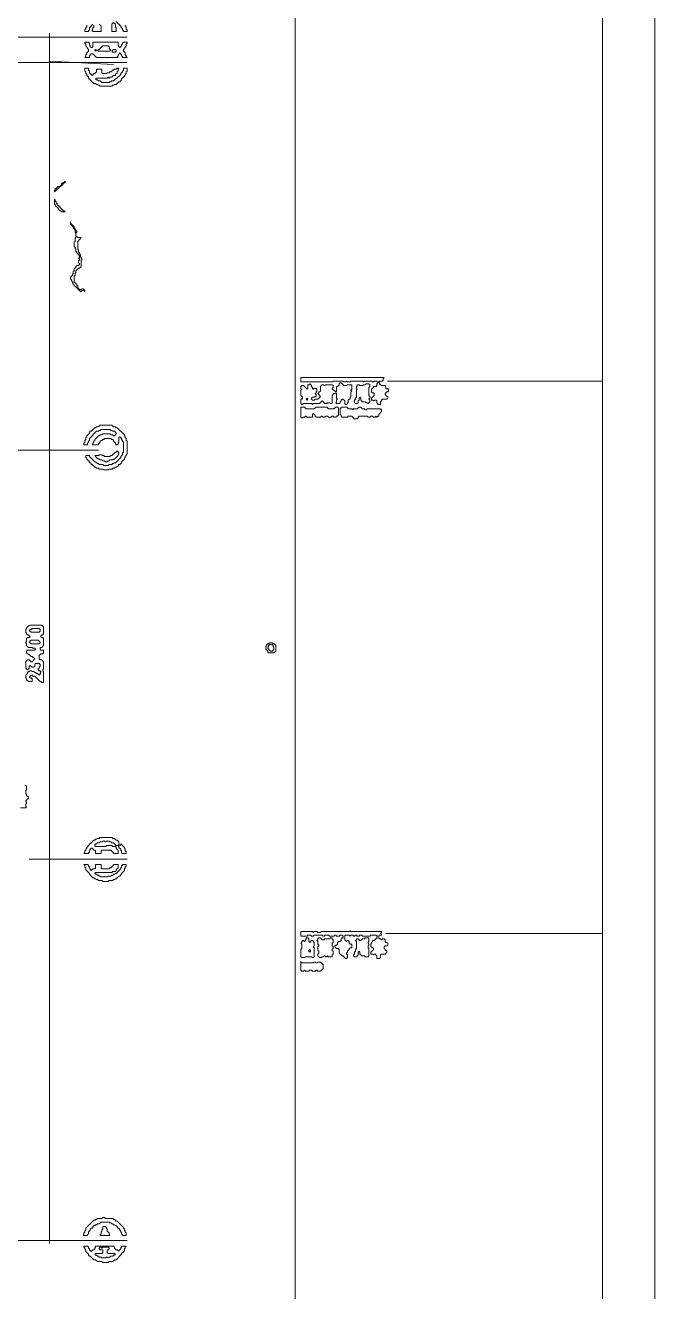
# Model space of a CAD drawing. Header units: millimetres. Extents: x 4 to 412, y 4 to 290.
# Drawn here: x 350.4 to 411.9, y 103.4 to 227.1 of the extents above; entities that cross this region are included whole.
import ezdxf

# ---------------------------------------------------------------- set-up
doc = ezdxf.new("R2010")
doc.units = ezdxf.units.MM
for name, color, linetype, lineweight in [('TRACE_CURVE', 6, 'Continuous', 0), ('TRACE_STRAIGHT', 5, 'Continuous', 0), ('TRACE_TEXT_SYMBOL', 6, 'Continuous', 0)]:
    doc.layers.add(name, color=color, linetype=linetype, lineweight=lineweight)

msp = doc.modelspace()

# ---------------------------------------------------------------- linework, layer by layer
at = {"layer": 'TRACE_CURVE', "color": 6}
msp.add_lwpolyline([(349.95, 150.63), (350.47, 150.63), (350.56, 150.72), (350.47, 150.8), (350.47, 150.98), (350.56, 151.07), (350.56, 151.15), (350.47, 151.24), (350.47, 151.33), (350.74, 151.59), (350.74, 151.68), (350.56, 151.85), (350.56, 151.94), (350.47, 152.03), (350.47, 152.29), (350.56, 152.38), (350.56, 152.73), (350.47, 152.82), (350.38, 152.82)], dxfattribs=at)
at = {"layer": 'TRACE_STRAIGHT', "color": 5}
for p, q in [((411.95, 290.31), (411.95, 4.09)), ((406.84, 276.73), (406.84, 8.71)), ((376.8, 264.56), (376.8, 8.82)), ((334.53, 225.93), (360.37, 225.93)), ((352.78, 226.29), (352.78, 108.07)), ((336.7, 223.43), (360.36, 223.43)), ((352.78, 223.57), (359.05, 223.23)), ((385.82, 192.32), (406.84, 192.32)), ((347.87, 185.57), (357.57, 185.57)), ((350.82, 145.61), (360.37, 145.61)), ((385.68, 138.37), (406.84, 138.37)), ((336.43, 108.36), (360.37, 108.36))]:
    msp.add_line(p, q, dxfattribs=at)
at = {"layer": 'TRACE_TEXT_SYMBOL', "color": 6}
for points in [[(356.43, 227.08), (356.43, 226.91), (356.34, 226.82), (356.34, 226.73), (356.25, 226.64), (356.25, 226.47), (356.6, 226.47), (356.6, 226.55), (356.69, 226.64), (356.69, 226.82), (357.04, 227.17)], [(357.13, 227.08), (357.13, 226.91), (357.04, 226.82), (357.04, 226.73), (356.95, 226.64), (356.95, 226.55), (357.04, 226.47), (357.83, 226.47), (357.83, 226.99), (357.65, 227.17)], [(359.32, 227.43), (359.76, 226.99), (359.76, 226.91), (359.93, 226.73), (359.93, 226.64), (360.02, 226.55), (360.02, 226.47), (360.37, 226.47), (360.37, 226.64), (360.28, 226.73), (360.28, 226.91), (360.19, 226.99), (360.19, 227.08)], [(356.25, 222.88), (356.25, 222.61), (356.34, 222.53), (356.34, 222.35), (356.43, 222.26), (356.43, 222.18), (356.6, 222), (356.6, 221.91), (357.13, 221.39), (357.3, 221.39), (357.39, 221.3), (357.48, 221.3), (357.57, 221.21), (357.65, 221.21), (357.74, 221.13), (358.88, 221.13), (358.97, 221.21), (359.05, 221.21), (359.14, 221.3), (359.32, 221.3), (359.58, 221.56), (359.67, 221.56), (359.84, 221.74), (359.84, 221.83), (360.11, 222.09), (360.11, 222.18), (360.28, 222.35), (360.28, 222.53), (360.37, 222.61), (360.37, 222.88), (360.02, 222.88), (360.02, 222.7), (359.93, 222.61), (359.93, 222.53), (359.76, 222.35), (359.76, 222.26), (359.32, 221.83), (359.23, 221.83), (359.05, 221.65), (358.88, 221.65), (358.79, 221.56), (358.7, 221.56), (358.62, 221.48), (357.92, 221.48), (357.74, 221.65), (357.57, 221.65), (357.48, 221.74), (357.39, 221.74), (357.3, 221.83), (357.39, 221.91), (358.44, 221.91), (358.53, 222), (358.62, 221.91), (358.7, 222), (358.88, 222), (359.05, 222.18), (359.23, 222.18), (359.23, 222.26), (359.32, 222.35), (359.41, 222.35), (359.41, 222.53), (359.49, 222.61), (359.49, 222.79), (359.58, 222.88)], [(359.58, 222.88), (359.41, 222.88), (359.32, 222.79), (359.14, 222.79), (359.05, 222.7), (358.97, 222.7), (358.79, 222.53), (358.7, 222.53), (358.62, 222.44), (358.44, 222.44), (358.35, 222.35), (358, 222.35), (357.92, 222.44), (357.92, 222.79), (357.39, 222.79), (357.39, 222.53), (357.22, 222.35), (357.13, 222.35), (356.95, 222.18), (356.69, 222.44), (356.69, 222.61), (356.6, 222.7), (356.6, 222.88), (356.25, 222.88)], [(354.85, 207.9), (354.85, 207.64), (355.11, 207.38), (355.11, 207.29), (355.29, 207.11), (355.29, 206.85), (355.38, 206.76), (355.38, 206.33), (355.29, 206.24), (355.29, 205.97), (355.2, 205.89), (355.2, 205.45), (355.29, 205.36), (355.29, 205.27), (355.38, 205.19), (355.38, 205.01), (355.46, 204.92), (355.46, 204.84), (355.73, 204.57), (355.73, 204.4), (355.64, 204.31), (355.73, 204.22), (355.73, 204.14), (355.64, 204.05), (355.64, 203.87), (355.73, 203.79), (355.73, 203.7), (355.64, 203.61), (355.46, 203.61), (355.38, 203.52), (355.38, 203.44), (355.2, 203.26), (355.2, 203.08), (355.11, 203), (355.11, 202.82), (355.03, 202.73), (355.03, 202.65), (354.85, 202.47), (354.85, 202.3), (354.94, 202.21), (354.94, 202.12), (355.03, 202.03), (355.03, 201.95), (355.11, 201.86), (355.11, 201.77), (355.2, 201.68), (355.2, 201.6), (355.29, 201.6), (355.81, 201.07), (355.9, 201.07), (355.99, 201.16), (356.16, 201.16), (356.25, 201.07), (356.25, 201.16), (356.08, 201.33), (355.99, 201.33), (355.9, 201.25), (355.73, 201.25), (355.55, 201.42), (355.55, 201.6), (355.46, 201.68), (355.46, 201.77), (355.2, 202.03), (355.2, 202.56)], [(355.2, 202.56), (355.29, 202.65), (355.29, 202.82), (355.38, 202.91), (355.38, 203.08), (355.64, 203.35), (355.73, 203.35), (355.81, 203.44), (355.9, 203.44), (355.9, 204.14), (355.99, 204.22), (355.9, 204.31), (355.9, 204.4), (355.81, 204.49), (355.81, 204.66), (355.73, 204.75), (355.73, 204.84), (355.64, 204.92), (355.64, 205.1), (355.55, 205.19), (355.55, 205.97), (355.9, 206.33), (355.55, 206.33), (355.38, 206.5), (355.38, 206.76), (355.46, 206.85), (355.46, 206.94), (355.38, 207.03), (355.38, 207.11), (355.2, 207.29), (355.2, 207.38), (354.85, 207.73), (354.85, 207.9)], [(377.36, 192.66), (377.36, 192.23), (380.42, 192.23), (380.51, 192.31), (381.47, 192.31), (381.56, 192.23), (381.74, 192.23), (381.82, 192.31), (381.91, 192.23), (382.17, 192.23), (382.26, 192.31), (383.4, 192.31), (383.49, 192.23), (383.58, 192.31), (384.28, 192.31), (384.36, 192.23), (384.45, 192.23), (384.54, 192.31), (384.8, 192.31), (384.89, 192.23), (384.89, 192.14), (384.8, 192.05), (384.8, 191.88), (384.71, 191.79), (384.45, 191.79), (384.45, 191.7), (384.28, 191.53), (384.28, 191.26), (384.36, 191.17), (384.45, 191.17), (384.54, 191.09), (384.54, 190.91), (384.28, 190.65), (384.28, 190.47), (384.36, 190.47), (384.45, 190.39), (384.54, 190.47), (384.71, 190.47), (384.8, 190.39), (384.8, 190.21), (384.89, 190.12), (384.89, 190.04), (385.15, 190.04), (385.15, 190.3), (385.24, 190.39), (385.24, 190.47), (385.33, 190.56), (385.76, 190.56), (385.85, 190.65), (385.85, 190.82), (385.76, 190.82), (385.59, 191), (385.59, 191.09), (385.76, 191.26), (385.85, 191.26), (385.94, 191.35), (385.94, 191.53), (385.85, 191.61), (385.76, 191.53), (385.68, 191.61), (385.68, 191.79), (385.59, 191.88), (385.24, 191.88), (385.06, 192.05)], [(385.06, 192.05), (385.06, 192.14), (384.98, 192.23), (385.06, 192.31), (385.33, 192.31), (385.41, 192.4), (385.41, 192.58), (385.5, 192.66), (377.36, 192.66)], [(381.21, 192.14), (381.12, 192.05), (381.12, 191.96), (380.95, 191.79), (380.86, 191.79), (380.86, 191.35), (380.77, 191.26), (380.6, 191.44), (380.51, 191.44), (380.42, 191.53), (380.42, 191.61), (380.51, 191.7), (380.51, 191.88), (380.42, 191.96), (379.81, 191.96), (379.72, 191.88), (379.63, 191.88), (379.55, 191.96), (379.37, 191.96), (379.37, 191.88), (379.28, 191.79), (379.28, 191.35), (379.2, 191.26), (379.11, 191.26), (379.11, 191.17), (379.02, 191.09), (379.28, 190.82), (379.02, 190.56), (378.76, 190.56), (378.67, 190.47), (378.5, 190.47), (378.41, 190.56), (378.41, 190.65), (378.5, 190.74), (378.67, 190.74), (378.76, 190.82), (378.85, 190.82), (378.85, 191), (378.76, 191.09), (378.85, 191.17), (378.85, 191.26), (378.93, 191.35), (378.93, 191.53), (378.85, 191.61), (378.67, 191.61), (378.58, 191.53), (378.5, 191.61), (378.5, 191.7), (378.41, 191.79), (378.41, 191.88), (378.23, 192.05), (378.15, 191.96), (378.06, 191.96), (378.06, 191.61), (377.97, 191.53), (377.62, 191.88), (377.45, 191.88), (377.36, 191.79), (377.36, 191.61), (377.45, 191.53), (377.36, 191.44), (377.36, 190.91), (377.53, 190.74), (377.53, 190.65)], [(377.53, 190.65), (377.45, 190.56), (377.36, 190.56), (377.36, 190.12), (377.45, 190.04), (377.53, 190.04), (377.62, 190.12), (378.41, 190.12), (378.5, 190.04), (378.58, 190.12), (379.2, 190.12), (379.46, 190.39), (379.72, 190.12), (379.9, 190.12), (379.98, 190.21), (380.16, 190.21), (380.25, 190.12), (380.34, 190.12), (380.42, 190.21), (380.42, 190.91), (380.6, 191.09), (380.69, 191.09), (380.77, 191.17), (380.86, 191.09), (380.86, 190.65), (380.95, 190.56), (380.86, 190.47), (380.86, 190.3), (380.77, 190.21), (380.86, 190.12), (381.12, 190.12), (381.21, 190.21), (381.21, 190.3), (381.3, 190.39), (381.3, 190.47), (381.39, 190.56), (381.47, 190.56), (381.65, 190.39), (381.65, 190.12), (381.74, 190.04), (381.82, 190.04), (381.91, 190.12), (381.91, 190.21), (382, 190.3), (382, 190.47), (382.09, 190.56), (382.17, 190.56), (382.17, 190.74), (382.26, 190.82), (382.26, 191.26), (382.35, 191.35), (382.26, 191.44), (382.35, 191.53), (382.35, 191.96), (381.91, 191.96), (381.82, 191.88), (381.56, 191.88), (381.3, 192.14), (381.21, 192.14)], [(357.74, 188.02), (357.65, 187.93), (357.57, 187.93), (357.48, 187.85), (357.39, 187.85), (357.3, 187.76), (357.22, 187.76), (356.87, 187.41), (356.78, 187.41), (356.69, 187.32), (356.69, 187.23), (356.43, 186.97), (356.43, 186.88), (356.34, 186.8), (356.34, 186.62), (356.25, 186.53), (356.25, 186.36), (356.16, 186.27), (356.16, 186.1), (356.52, 186.1), (356.52, 186.27), (356.6, 186.36), (356.6, 186.45), (356.69, 186.53), (356.69, 186.71), (357.39, 187.41), (357.57, 187.41), (357.65, 187.5), (357.74, 187.5), (357.83, 187.58), (358.7, 187.58), (358.79, 187.5), (358.88, 187.5), (358.97, 187.41), (359.14, 187.41), (359.32, 187.23), (359.32, 187.15), (359.14, 186.97), (359.05, 186.97), (358.97, 187.06), (358.79, 187.06), (358.7, 187.15), (358, 187.15), (357.92, 187.06), (357.74, 187.06), (357.65, 186.97), (357.57, 186.97), (357.22, 186.62), (357.22, 186.53), (357.13, 186.45), (357.13, 186.36), (357.04, 186.27), (357.04, 186.18), (356.95, 186.1), (357.57, 186.1), (357.57, 186.18), (357.74, 186.36), (357.74, 186.45), (357.83, 186.53), (357.92, 186.53), (358, 186.62), (358.09, 186.62), (358.18, 186.71), (358.79, 186.71)], [(358.79, 186.71), (358.88, 186.62), (358.97, 186.62), (359.05, 186.53), (359.05, 186.45), (359.23, 186.27), (359.23, 186.18), (359.32, 186.1), (359.41, 186.1), (359.49, 186.18), (359.49, 186.27), (359.58, 186.36), (359.58, 186.8), (359.67, 186.88), (359.84, 186.71), (359.84, 186.62), (359.93, 186.53), (359.93, 186.45), (360.02, 186.36), (360.02, 185.39), (359.93, 185.31), (359.93, 185.13), (359.76, 184.96), (359.76, 184.87), (359.23, 184.34), (359.14, 184.34), (359.05, 184.26), (358.97, 184.26), (358.88, 184.17), (358.62, 184.17), (358.53, 184.08), (358.09, 184.08), (358, 184.17), (357.65, 184.17), (357.57, 184.26), (357.48, 184.26), (357.3, 184.43), (357.22, 184.43), (357.04, 184.61), (357.04, 184.69), (356.95, 184.69), (356.69, 184.96), (356.69, 185.04), (356.34, 185.04), (356.34, 184.87), (356.43, 184.78), (356.43, 184.69), (356.69, 184.43), (356.69, 184.34), (356.78, 184.34), (356.87, 184.26), (356.87, 184.17), (356.95, 184.17), (357.22, 183.91), (357.3, 183.91), (357.39, 183.82), (357.57, 183.82), (357.65, 183.73), (358, 183.73), (358.09, 183.64), (358.53, 183.64), (358.62, 183.73), (358.88, 183.73), (358.97, 183.82)], [(358.97, 183.82), (359.14, 183.82), (359.23, 183.91), (359.32, 183.91), (359.41, 183.99), (359.49, 183.99), (359.49, 184.08), (359.58, 184.17), (359.67, 184.17), (359.84, 184.34), (359.84, 184.43), (360.11, 184.69), (360.11, 184.78), (360.19, 184.87), (360.19, 184.96), (360.28, 185.04), (360.28, 185.13), (360.37, 185.22), (360.37, 186.45), (360.28, 186.53), (360.28, 186.71), (360.19, 186.8), (360.19, 186.88), (360.11, 186.97), (360.11, 187.06), (359.41, 187.76), (359.32, 187.76), (359.23, 187.85), (359.05, 187.85), (358.88, 188.02), (357.74, 188.02)], [(350.91, 168.49), (350.82, 168.41), (350.74, 168.41), (350.56, 168.23), (350.56, 168.14), (350.47, 168.06), (350.47, 167.79), (350.56, 167.7), (350.56, 167.62), (350.65, 167.53), (350.74, 167.53), (350.91, 167.35), (350.82, 167.27), (350.65, 167.27), (350.56, 167.18), (350.56, 166.92), (350.47, 166.83), (350.47, 166.74), (350.56, 166.65), (350.56, 166.48), (350.74, 166.3), (351.09, 166.3), (351.17, 166.22), (351.35, 166.22), (351.44, 166.13), (351.35, 166.04), (350.65, 166.04), (350.56, 165.95), (350.56, 165.78), (350.74, 165.6), (350.82, 165.6), (351, 165.43), (351.09, 165.43), (351.35, 165.17), (351.09, 164.9), (351, 164.9), (350.82, 165.08), (350.65, 165.08), (350.47, 164.9), (350.47, 164.29), (350.65, 164.11), (350.74, 164.2), (350.82, 164.2), (350.82, 164.46), (350.91, 164.55), (351.09, 164.38), (351.26, 164.38), (351.35, 164.46), (351.35, 164.64), (351.44, 164.73), (351.79, 164.73), (351.87, 164.64), (351.87, 164.46), (351.79, 164.38), (351.79, 164.29), (351.7, 164.2), (351.7, 164.11), (351.79, 164.03), (351.87, 164.03), (351.96, 163.94), (351.96, 163.85), (351.87, 163.76), (351.87, 163.68), (351.79, 163.59)], [(351.79, 163.59), (351.61, 163.76), (351.52, 163.76), (351.44, 163.85), (351.35, 163.85), (351.26, 163.94), (351.09, 163.94), (351, 164.03), (350.91, 164.03), (350.82, 163.94), (350.74, 163.94), (350.65, 163.85), (350.65, 163.76), (350.47, 163.59), (350.47, 163.33), (350.56, 163.24), (350.56, 163.15), (350.74, 162.98), (351.09, 162.98), (351.09, 163.24), (351, 163.33), (350.91, 163.33), (350.82, 163.41), (351, 163.59), (351.09, 163.59), (351.17, 163.5), (351.35, 163.5), (351.87, 162.98), (351.96, 162.98), (352.05, 162.89), (352.22, 162.89), (352.22, 163.94), (352.14, 164.03), (352.14, 164.11), (352.22, 164.2), (352.22, 164.9), (352.05, 165.08), (351.87, 165.08), (351.79, 165.17), (351.79, 165.52), (351.96, 165.69), (352.14, 165.69), (352.22, 165.78), (352.22, 166.04), (351.96, 166.04), (351.87, 166.13), (351.87, 166.22), (351.96, 166.3), (352.05, 166.3), (352.22, 166.48), (352.22, 167.18), (352.14, 167.27), (352.05, 167.27), (351.96, 167.35), (351.96, 167.44), (352.05, 167.53), (352.14, 167.53), (352.22, 167.62), (352.22, 168.32), (352.05, 168.49), (350.91, 168.49)], [(356.16, 145.11), (356.25, 145.02), (356.25, 144.85), (356.34, 144.76), (356.34, 144.59), (356.69, 144.23), (356.69, 144.15), (357.04, 143.8), (357.13, 143.8), (357.22, 143.71), (357.3, 143.71), (357.39, 143.62), (357.48, 143.62), (357.57, 143.53), (357.92, 143.53), (358, 143.45), (358.53, 143.45), (358.62, 143.53), (358.97, 143.53), (359.05, 143.62), (359.14, 143.62), (359.23, 143.71), (359.32, 143.71), (359.58, 143.97), (359.67, 143.97), (359.84, 144.15), (359.84, 144.23), (360.11, 144.5), (360.11, 144.67), (360.19, 144.76), (360.19, 144.85), (360.28, 144.94), (360.28, 145.11), (359.93, 145.11), (359.93, 145.02), (359.84, 144.94), (359.84, 144.85), (359.76, 144.76), (359.76, 144.67), (359.32, 144.23), (359.23, 144.23), (359.14, 144.15), (359.05, 144.15), (358.97, 144.06), (358.88, 144.06), (358.79, 143.97), (358.53, 143.97), (358.44, 143.88), (357.83, 143.88), (357.74, 143.97), (357.65, 143.97), (357.57, 144.06), (357.48, 144.06), (357.39, 144.15), (357.3, 144.15), (357.22, 144.23), (357.3, 144.32), (358.88, 144.32), (358.97, 144.41), (359.23, 144.41), (359.32, 144.5), (359.32, 144.59), (359.49, 144.76), (359.49, 145.11)], [(359.49, 145.11), (359.05, 145.11), (359.05, 145.02), (358.79, 144.76), (358.7, 144.76), (358.62, 144.67), (357.92, 144.67), (357.83, 144.76), (357.83, 145.11), (357.3, 145.11), (357.3, 144.76), (357.22, 144.67), (357.04, 144.67), (356.87, 144.5), (356.78, 144.59), (356.78, 144.67), (356.69, 144.76), (356.69, 144.85), (356.6, 144.94), (356.6, 145.02), (356.52, 145.11), (356.16, 145.11)], [(358, 110.61), (357.92, 110.52), (357.48, 110.52), (357.39, 110.43), (357.3, 110.43), (357.22, 110.34), (357.13, 110.34), (356.34, 109.56), (356.34, 109.38), (356.25, 109.29), (356.25, 109.21), (356.16, 109.12), (356.16, 108.94), (356.08, 108.85), (356.52, 108.85), (356.52, 108.94), (356.6, 109.03), (356.6, 109.21), (356.78, 109.38), (356.78, 109.47), (356.87, 109.56), (356.95, 109.56), (357.04, 109.64), (357.04, 109.73), (357.13, 109.82), (357.22, 109.82), (357.3, 109.91), (357.39, 109.91), (357.48, 109.99), (357.65, 109.99), (357.83, 110.17), (358.62, 110.17), (358.7, 110.08), (358.79, 110.08), (358.88, 109.99), (358.97, 109.99), (359.05, 109.91), (359.14, 109.91), (359.23, 109.82), (359.32, 109.82), (359.41, 109.73), (359.41, 109.64), (359.49, 109.56), (359.58, 109.56), (359.67, 109.47), (359.67, 109.38), (359.76, 109.29), (359.76, 109.21), (359.84, 109.12), (359.84, 109.03), (359.93, 108.94), (359.93, 108.85), (360.28, 108.85), (360.28, 109.12), (360.19, 109.21), (360.19, 109.29), (360.11, 109.38), (360.11, 109.47), (360.02, 109.56), (360.02, 109.64), (359.41, 110.26), (359.32, 110.26), (359.14, 110.43), (359.05, 110.43)], [(359.05, 110.43), (358.97, 110.52), (358.27, 110.52), (358.18, 110.61), (358, 110.61)]]:
    msp.add_lwpolyline(points, dxfattribs=at)
for points in [[(359.05, 227.34), (358.88, 227.17), (358.88, 226.47), (359.32, 226.47), (359.32, 226.82), (359.23, 226.91), (359.23, 227.17)], [(356.25, 225.42), (356.25, 225.33), (356.34, 225.24), (356.34, 225.07), (356.43, 224.98), (356.43, 224.89), (356.6, 224.72), (356.6, 224.54), (356.43, 224.37), (356.43, 224.28), (356.34, 224.19), (356.34, 224.02), (356.25, 223.93), (356.69, 223.93), (356.69, 224.1), (356.87, 224.28), (357.04, 224.28), (357.39, 223.93), (359.49, 223.93), (359.41, 224.02), (359.49, 224.1), (359.49, 224.19), (359.67, 224.37), (359.84, 224.19), (359.84, 224.1), (359.93, 224.02), (359.93, 223.93), (360.37, 223.93), (360.28, 224.02), (360.28, 224.1), (360.19, 224.19), (360.19, 224.37), (360.02, 224.54), (360.02, 224.72), (360.19, 224.89), (360.19, 224.98), (360.28, 225.07), (360.28, 225.24), (360.37, 225.33), (360.37, 225.42), (360.02, 225.42), (359.93, 225.33), (359.93, 225.24), (359.84, 225.15), (359.84, 225.07), (359.67, 224.89), (359.49, 225.07), (359.49, 225.42), (357.04, 225.42), (357.04, 224.98), (356.95, 224.89), (356.87, 224.89), (356.78, 224.98), (356.78, 225.07), (356.69, 225.15), (356.69, 225.33), (356.6, 225.42)], [(357.22, 224.63), (357.3, 224.72), (357.39, 224.63), (357.3, 224.54)], [(358, 225.07), (358.53, 225.07), (358.62, 224.98), (358.62, 224.8), (358.79, 224.63), (358.7, 224.54), (357.57, 224.54), (357.48, 224.63), (357.57, 224.72), (357.65, 224.72)], [(359.05, 224.72), (359.23, 224.72), (359.32, 224.63), (359.32, 224.54), (359.23, 224.45), (358.97, 224.45), (358.88, 224.54)], [(354.33, 211.84), (354.15, 211.67), (354.06, 211.67), (353.98, 211.58), (353.98, 211.49), (353.8, 211.32), (353.63, 211.32), (353.45, 211.14), (353.36, 211.14), (353.36, 211.05), (353.27, 210.97), (353.27, 210.79), (353.89, 211.4), (353.98, 211.4), (354.24, 211.67), (354.33, 211.67)], [(353.27, 210.09), (353.27, 209.65), (353.36, 209.57), (353.36, 209.48), (353.63, 209.22), (353.63, 209.13), (353.8, 208.95), (353.89, 208.95), (353.98, 208.86), (354.33, 208.86), (354.24, 208.95), (354.15, 208.95), (353.8, 209.3), (353.8, 209.39), (353.71, 209.39), (353.54, 209.57), (353.54, 209.65), (353.45, 209.74), (353.45, 209.83), (353.36, 209.92), (353.36, 210)], [(383.75, 192.05), (383.66, 191.96), (383.49, 191.96), (383.4, 191.88), (383.14, 191.88), (383.05, 191.96), (382.87, 191.96), (382.87, 191.88), (382.79, 191.79), (382.79, 191.61), (382.87, 191.53), (382.79, 191.44), (382.79, 190.74), (382.7, 190.65), (382.7, 190.56), (382.61, 190.47), (382.61, 190.21), (382.7, 190.12), (382.87, 190.12), (382.96, 190.21), (382.96, 190.39), (383.05, 190.47), (383.05, 190.65), (383.14, 190.74), (383.23, 190.65), (383.23, 190.47), (383.31, 190.39), (383.31, 190.3), (383.66, 190.3), (383.75, 190.21), (383.84, 190.21), (383.93, 190.12), (384.1, 190.3), (384.1, 190.47), (384.01, 190.56), (384.1, 190.65), (384.1, 190.82), (384.01, 190.91), (384.01, 191.7), (384.1, 191.79), (384.1, 191.96), (384.01, 192.05)], [(377.88, 190.56), (377.97, 190.65), (378.06, 190.56), (377.97, 190.47)], [(377.36, 189.77), (377.36, 188.81), (377.45, 188.72), (377.53, 188.72), (377.62, 188.81), (377.71, 188.81), (377.8, 188.9), (377.88, 188.9), (378.06, 188.72), (378.15, 188.81), (378.5, 188.81), (378.5, 189.07), (378.58, 189.16), (378.76, 188.99), (378.76, 188.9), (378.85, 188.81), (379.28, 188.81), (379.37, 188.9), (379.46, 188.9), (379.55, 188.81), (379.72, 188.81), (379.81, 188.9), (379.98, 188.9), (380.16, 188.72), (380.25, 188.81), (380.34, 188.81), (380.42, 188.9), (380.51, 188.9), (380.6, 188.81), (380.77, 188.81), (380.86, 188.9), (380.95, 188.9), (381.04, 188.99), (381.04, 189.69), (380.95, 189.77), (380.77, 189.77), (380.6, 189.6), (380.07, 189.6), (379.98, 189.69), (379.98, 189.77), (378.85, 189.77), (378.67, 189.6), (377.88, 189.6), (377.71, 189.77)], [(381.3, 189.77), (381.3, 189.69), (381.21, 189.6), (381.21, 189.07), (381.3, 188.99), (381.3, 188.9), (381.39, 188.81), (381.91, 188.81), (382, 188.9), (382.35, 188.9), (382.52, 188.72), (382.52, 188.64), (382.87, 188.64), (382.96, 188.72), (382.96, 188.81), (383.05, 188.9), (383.84, 188.9), (383.93, 188.81), (384.1, 188.81), (384.19, 188.9), (384.36, 188.9), (384.45, 188.81), (384.63, 188.81), (384.71, 188.9), (384.8, 188.81), (384.89, 188.9), (384.98, 188.9), (384.98, 189.07), (385.24, 189.34), (385.24, 189.51), (385.15, 189.6), (383.84, 189.6), (383.75, 189.51), (383.66, 189.51), (383.58, 189.6), (383.4, 189.6), (383.23, 189.77), (383.05, 189.77), (382.87, 189.6), (382.52, 189.6), (382.44, 189.51), (382.35, 189.6), (382, 189.6), (381.91, 189.69), (381.91, 189.77)], [(359.41, 185.48), (359.32, 185.39), (359.23, 185.39), (358.88, 185.04), (358.79, 185.04), (358.7, 184.96), (358.18, 184.96), (358.09, 185.04), (358, 185.04), (357.92, 185.13), (357.65, 185.13), (357.57, 185.04), (357.22, 185.04), (357.39, 184.87), (357.39, 184.78), (357.48, 184.78), (357.57, 184.69), (357.65, 184.69), (357.74, 184.61), (357.92, 184.61), (358, 184.52), (358.18, 184.52), (358.27, 184.43), (358.44, 184.43), (358.53, 184.52), (358.62, 184.52), (358.7, 184.61), (358.97, 184.61), (359.05, 184.69), (359.14, 184.69), (359.49, 185.04), (359.49, 185.13), (359.58, 185.22), (359.58, 185.31), (359.49, 185.39), (359.49, 185.48)], [(351, 168.06), (351.09, 168.14), (351.79, 168.14), (351.87, 168.06), (351.87, 167.88), (351.79, 167.79), (351, 167.79), (350.82, 167.97), (350.91, 168.06)], [(351, 167), (351.7, 167), (351.87, 166.83), (351.87, 166.74), (351.79, 166.65), (351, 166.65), (350.82, 166.83)], [(374.29, 166.74), (374.21, 166.65), (374.12, 166.65), (374.03, 166.57), (374.03, 166.48), (373.94, 166.39), (373.94, 166.13), (374.12, 165.95), (374.12, 165.87), (374.21, 165.78), (374.73, 165.78), (374.91, 165.95), (374.91, 166.48), (374.82, 166.57), (374.82, 166.65), (374.64, 166.65), (374.56, 166.74)], [(374.21, 166.48), (374.29, 166.57), (374.56, 166.57), (374.64, 166.48), (374.64, 166.39), (374.73, 166.3), (374.73, 166.13), (374.56, 165.95), (374.38, 165.95), (374.12, 166.22), (374.12, 166.3), (374.21, 166.39)], [(357.74, 147.74), (357.65, 147.65), (357.48, 147.65), (357.39, 147.56), (357.3, 147.56), (357.22, 147.48), (357.13, 147.48), (356.78, 147.12), (356.69, 147.12), (356.69, 147.04), (356.43, 146.77), (356.43, 146.69), (356.34, 146.6), (356.34, 146.51), (356.25, 146.42), (356.25, 146.25), (356.16, 146.16), (356.6, 146.16), (356.6, 146.25), (356.69, 146.34), (356.69, 146.51), (356.87, 146.69), (356.95, 146.69), (357.13, 146.51), (357.22, 146.51), (357.3, 146.42), (357.3, 146.16), (357.83, 146.16), (357.83, 146.42), (357.92, 146.51), (358.79, 146.51), (359.05, 146.25), (359.05, 146.16), (359.49, 146.16), (359.49, 146.51), (359.32, 146.69), (359.32, 146.77), (359.23, 146.86), (359.32, 146.95), (359.49, 146.95), (359.58, 146.86), (359.58, 146.77), (359.76, 146.6), (359.76, 146.51), (359.84, 146.42), (359.84, 146.25), (359.93, 146.16), (360.28, 146.16), (360.28, 146.34), (360.19, 146.42), (360.19, 146.6), (360.11, 146.69), (360.11, 146.77), (359.84, 147.04), (359.84, 147.12), (359.67, 146.95), (359.58, 147.04), (359.58, 147.3), (359.41, 147.48), (359.32, 147.48), (359.14, 147.65), (358.97, 147.65), (358.88, 147.74)], [(357.92, 147.3), (358, 147.39), (358.18, 147.39), (358.27, 147.3), (358.35, 147.39), (358.62, 147.39), (358.7, 147.3), (358.79, 147.3), (358.88, 147.21), (359.05, 147.21), (359.32, 146.95), (359.23, 146.86), (358.97, 146.86), (358.88, 146.95), (358.35, 146.95), (358.27, 146.86), (357.3, 146.86), (357.22, 146.95), (357.22, 147.04), (357.3, 147.12), (357.39, 147.12), (357.48, 147.21), (357.65, 147.21), (357.74, 147.3)], [(382.17, 138.63), (382.09, 138.54), (379.37, 138.54), (379.28, 138.45), (379.02, 138.45), (378.93, 138.54), (378.67, 138.54), (378.58, 138.45), (378.5, 138.54), (377.36, 138.54), (377.36, 138.1), (377.97, 138.1), (378.06, 138.19), (378.32, 138.19), (378.41, 138.1), (378.58, 138.1), (378.67, 138.19), (379.46, 138.19), (379.55, 138.1), (379.63, 138.1), (379.72, 138.19), (380.07, 138.19), (380.16, 138.1), (380.6, 138.1), (380.69, 138.19), (380.77, 138.19), (380.86, 138.1), (381.12, 138.1), (381.21, 138.19), (381.39, 138.19), (381.47, 138.1), (381.65, 138.1), (381.74, 138.19), (382.09, 138.19), (382.17, 138.1), (382.26, 138.19), (382.44, 138.19), (382.52, 138.1), (382.61, 138.1), (382.7, 138.19), (382.79, 138.19), (382.87, 138.1), (383.05, 138.1), (383.14, 138.19), (383.31, 138.19), (383.4, 138.1), (384.1, 138.1), (384.19, 138.19), (384.71, 138.19), (384.8, 138.1), (384.98, 138.1), (385.06, 138.19), (385.24, 138.19), (385.24, 138.28), (385.15, 138.37), (385.24, 138.45), (385.24, 138.54), (382.26, 138.54)], [(377.88, 137.93), (377.88, 137.84), (377.8, 137.75), (377.8, 137.67), (377.71, 137.58), (377.62, 137.67), (377.53, 137.67), (377.45, 137.58), (377.45, 137.49), (377.36, 137.4), (377.45, 137.32), (377.45, 136.88), (377.36, 136.79), (377.36, 136.09), (377.45, 136), (377.71, 136), (377.8, 136.09), (378.41, 136.09), (378.5, 136), (378.58, 136), (378.67, 136.09), (378.67, 136.97), (378.58, 137.05), (378.67, 137.14), (378.67, 137.49), (378.58, 137.58), (378.58, 137.67), (378.41, 137.67), (378.23, 137.49), (378.15, 137.58), (378.15, 137.84), (378.06, 137.93)], [(379.11, 137.93), (379.02, 137.84), (379.02, 137.75), (378.93, 137.67), (379.02, 137.58), (379.02, 137.32), (379.11, 137.23), (379.11, 137.14), (379.02, 137.05), (379.02, 136.7), (379.11, 136.62), (379.11, 136.44), (379.02, 136.35), (379.02, 136.18), (379.2, 136), (379.37, 136), (379.46, 136.09), (379.55, 136.09), (379.63, 136.18), (379.72, 136.18), (379.81, 136.09), (379.9, 136.09), (379.98, 136.18), (380.07, 136.09), (380.42, 136.09), (380.42, 136.27), (380.51, 136.35), (380.51, 136.62), (380.42, 136.7), (380.42, 136.79), (380.51, 136.88), (380.51, 137.05), (380.42, 137.14), (380.42, 137.4), (380.51, 137.49), (380.51, 137.75), (380.42, 137.84), (380.42, 137.93), (380.25, 137.93), (380.16, 137.84), (379.72, 137.84), (379.63, 137.75), (379.46, 137.75), (379.28, 137.93)], [(381.39, 137.93), (381.3, 137.84), (381.3, 137.67), (381.21, 137.58), (381.04, 137.58), (380.95, 137.49), (380.95, 137.32), (380.86, 137.23), (380.77, 137.23), (380.69, 137.14), (380.69, 137.05), (380.86, 136.88), (381.04, 136.88), (381.12, 136.79), (381.12, 136.44), (381.39, 136.18), (381.47, 136.18), (381.74, 135.92), (381.82, 135.92), (381.91, 136), (381.91, 136.27), (381.82, 136.35), (381.82, 136.44), (381.91, 136.53), (381.91, 136.62), (382.09, 136.79), (382.09, 136.88), (382.17, 136.97), (382.35, 136.97), (382.35, 137.32), (382.17, 137.32), (382.09, 137.4), (382.09, 137.58), (382, 137.67), (381.91, 137.67), (381.82, 137.58), (381.65, 137.75), (381.65, 137.93)], [(383.66, 137.93), (383.58, 137.84), (383.4, 137.84), (383.23, 137.67), (383.14, 137.67), (382.96, 137.84), (382.79, 137.84), (382.79, 137.75), (382.7, 137.67), (382.79, 137.58), (382.79, 136.88), (382.7, 136.79), (382.7, 136.62), (382.61, 136.53), (382.61, 136.35), (382.52, 136.27), (382.52, 136.18), (382.61, 136.09), (382.87, 136.09), (382.87, 136.18), (382.96, 136.27), (382.96, 136.53), (383.05, 136.62), (383.14, 136.53), (383.14, 136.35), (383.31, 136.18), (383.58, 136.18), (383.66, 136.09), (383.93, 136.09), (384.01, 136.18), (384.01, 136.88), (383.93, 136.97), (383.93, 137.14), (384.01, 137.23), (384.01, 137.32), (383.93, 137.4), (383.93, 137.49), (384.01, 137.58), (384.01, 137.84), (383.93, 137.93)], [(384.71, 137.93), (384.71, 137.84), (384.54, 137.67), (384.36, 137.67), (384.36, 137.58), (384.28, 137.49), (384.28, 137.4), (384.19, 137.32), (384.19, 137.05), (384.28, 137.05), (384.45, 136.88), (384.45, 136.79), (384.19, 136.53), (384.19, 136.35), (384.36, 136.35), (384.45, 136.27), (384.54, 136.35), (384.63, 136.35), (384.8, 136.18), (384.8, 135.92), (385.06, 135.92), (385.15, 136), (385.15, 136.27), (385.24, 136.35), (385.59, 136.35), (385.76, 136.53), (385.76, 136.7), (385.68, 136.7), (385.5, 136.88), (385.5, 137.05), (385.59, 137.14), (385.76, 137.14), (385.85, 137.23), (385.85, 137.4), (385.76, 137.49), (385.68, 137.49), (385.59, 137.58), (385.59, 137.75), (385.5, 137.84), (385.33, 137.84), (385.24, 137.75), (385.15, 137.84), (385.06, 137.84), (384.98, 137.93)], [(378.15, 136.7), (378.23, 136.79), (378.32, 136.7), (378.32, 136.62), (378.23, 136.53), (378.15, 136.62)], [(377.36, 135.65), (377.36, 134.78), (377.45, 134.69), (377.62, 134.69), (377.71, 134.78), (377.8, 134.69), (378.15, 134.69), (378.23, 134.78), (378.41, 134.78), (378.5, 134.69), (378.76, 134.69), (378.85, 134.78), (378.93, 134.78), (379.02, 134.69), (379.28, 134.69), (379.55, 134.95), (379.55, 135.3), (379.28, 135.57), (379.02, 135.57), (378.93, 135.48), (378.85, 135.48), (378.76, 135.57), (378.67, 135.57), (378.58, 135.48), (377.45, 135.48), (377.36, 135.57)], [(358, 109.73), (358, 109.47), (357.92, 109.38), (357.92, 109.29), (357.83, 109.21), (357.83, 109.03), (357.74, 108.94), (357.74, 108.85), (358.7, 108.85), (358.62, 108.94), (358.62, 109.12), (358.44, 109.29), (358.44, 109.47), (358.35, 109.56), (358.35, 109.64), (358.27, 109.73)], [(356.16, 107.8), (356.16, 107.72), (356.25, 107.63), (356.25, 107.54), (356.34, 107.45), (356.34, 107.28), (356.6, 107.02), (356.6, 106.93), (356.69, 106.84), (356.78, 106.84), (357.13, 106.49), (357.3, 106.49), (357.48, 106.32), (357.92, 106.32), (358, 106.23), (358.53, 106.23), (358.62, 106.32), (358.97, 106.32), (359.14, 106.49), (359.32, 106.49), (359.84, 107.02), (359.84, 107.1), (359.93, 107.19), (360.02, 107.19), (360.02, 107.28), (360.11, 107.37), (360.11, 107.54), (360.19, 107.63), (360.19, 107.72), (360.28, 107.8), (359.84, 107.8), (359.84, 107.72), (359.76, 107.63), (359.76, 107.54), (359.58, 107.37), (359.49, 107.37), (359.41, 107.45), (359.32, 107.45), (359.14, 107.63), (359.14, 107.72), (359.05, 107.8), (357.3, 107.8), (357.3, 107.72), (357.22, 107.63), (357.22, 107.54), (357.13, 107.45), (357.04, 107.45), (356.87, 107.28), (356.69, 107.45), (356.69, 107.54), (356.6, 107.63), (356.6, 107.72), (356.52, 107.8)], [(357.65, 107.63), (357.74, 107.72), (357.83, 107.72), (357.92, 107.63), (358, 107.72), (358.53, 107.72), (358.62, 107.63), (358.62, 107.54), (358.53, 107.45), (358.44, 107.45), (358.44, 107.19), (358.53, 107.1), (359.14, 107.1), (359.23, 107.02), (359.14, 106.93), (359.05, 106.93), (358.97, 106.84), (358.79, 106.84), (358.7, 106.75), (358.62, 106.75), (358.53, 106.67), (358.44, 106.75), (358.35, 106.75), (358.27, 106.67), (357.92, 106.67), (357.83, 106.75), (357.65, 106.75), (357.57, 106.84), (357.48, 106.84), (357.39, 106.93), (357.3, 106.93), (357.22, 107.02), (357.3, 107.1), (357.92, 107.1), (358, 107.19), (358, 107.45), (357.74, 107.45), (357.65, 107.54)]]:
    msp.add_lwpolyline(points, close=True, dxfattribs=at)

doc.saveas('drawing.dxf')
